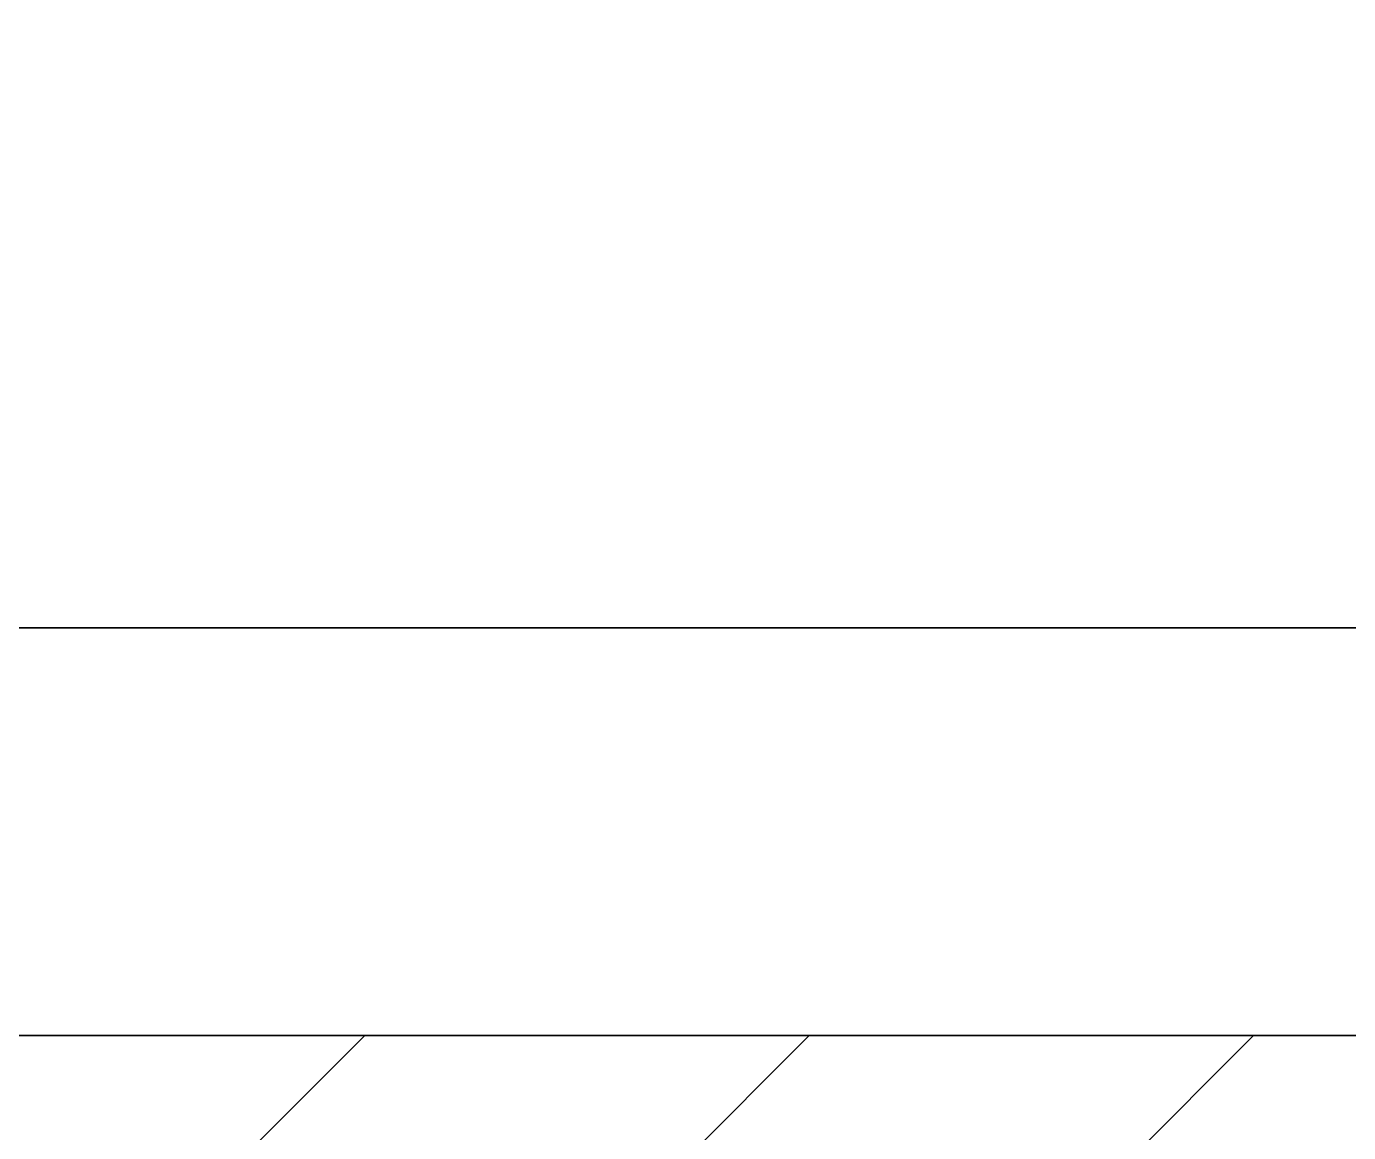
# Model space of a CAD drawing. Extents: x -12047294 to -5625356, y -1456591 to -622873.
# Drawn here: x -5748927 to -5748401, y -680637 to -680197 of the extents above; entities that cross this region are included whole.
import ezdxf

# ---------------------------------------------------------------- set-up
doc = ezdxf.new("R2010")
doc.units = 0
doc.header["$LTSCALE"] = 10
doc.header["$MEASUREMENT"] = 0
doc.layers.add('A-TEXTROOM-报建', color=210, linetype='Continuous')
doc.layers.add('M-DUCT', color=156, linetype='Continuous', lineweight=25)
doc.layers.add('M-W-EQUIP', color=156, linetype='Continuous', lineweight=35)

# ---------------------------------------------------------------- blocks, each defined once
blk = doc.blocks.new('300RT')
at = {"layer": 'M-W-EQUIP'}
for p, q in [((2671.96, 139.57, 0), (3973.77, 139.57, 0)), ((4842, 0), (0, 0))]:
    blk.add_line(p, q, dxfattribs=at)
blk = doc.blocks.new('A$C23335F82')
at = {"layer": 'M-DUCT'}
h = blk.add_hatch(dxfattribs=at)
h.set_pattern_fill('ANSI31', color=256, scale=1000, angle=90)
h.set_pattern_definition([(135, (-1037127.47, 3311883.54), (-88.3883476, -88.3883476), [])])
h.paths.add_polyline_path([(1000, -6450), (1000, -2150), (0, -2150), (0, -6450)])
h.paths.add_polyline_path([(-1800, -2150), (0, -2150), (0, 2150), (-1800, 2150)])
h.paths.add_polyline_path([(-2800, -6450), (-1800, -6450), (-1800, -2150), (-2800, -2150)])
blk.add_lwpolyline([(0, -6450), (0, -2150), (1000, -2150), (1000, -6450)], close=True, dxfattribs=at)
blk.add_lwpolyline([(0, -6450), (0, -2150), (1000, -2150), (1000, -6450)], close=True, dxfattribs=at)
at = {"layer": 'M-W-EQUIP', "extrusion": (0, 0, -1), "xscale": 0.8880627839735646, "yscale": 1.161290322580645, "zscale": -1, "rotation": 270}
blk.add_blockref('300RT', (0, -2150), dxfattribs=at)
blk = doc.blocks.new('A$C50D712EB')
at = {"layer": 'M-W-EQUIP', "rotation": 270}
blk.add_blockref('A$C23335F82', (15606, -3202), dxfattribs=at)

msp = doc.modelspace()

# ---------------------------------------------------------------- hatches: boundary and pattern name
at = {"layer": 'A-TEXTROOM-报建'}
h = msp.add_hatch(dxfattribs=at)
h.set_pattern_fill('ANSI31', color=156, scale=300)
h.set_pattern_definition([(45, (6459.6, 7e-09), (-336.759605, 336.759605), [])])
edge = h.paths.add_edge_path(flags=16)
edge.add_arc((-5789890.13, -733372.85), 19800.26, 180.000017, 210.331824)
edge.add_line((-5806980.04, -743372.13), (-5798690.91, -743374.96))
edge.add_arc((-5798679.07, -768353.96), 24979, 71.829588, 90.02715, ccw=False)
edge.add_arc((-5798679.07, -768353.96), 24979, 46.406362, 71.829588, ccw=False)
edge.add_arc((-5761511.42, -729209.43), 29000, 226.550729, 235.723444)
edge.add_line((-5777843.87, -753172.97), (-5734626.49, -753172.36))
edge.add_line((-5734626.49, -753172.36), (-5734626.64, -742572.99))
edge.add_line((-5734626.64, -742572.99), (-5724090.31, -742573.23))
edge.add_line((-5724090.31, -742573.23), (-5724090.31, -706872.96))
edge.add_line((-5724090.31, -706872.96), (-5715090.37, -706872.96))
edge.add_line((-5715090.37, -706872.96), (-5715090.37, -697848.88))
edge.add_arc((-5806750.56, -701974.82), 91753, 2.5773378, 4.9633211)
edge.add_arc((-5757072.82, -697881.76), 41908, 5.264521, 17.986102)
edge.add_arc((-5817479.26, -718426.12), 105710, 18.4672514, 21.4371853)
edge.add_arc((-5747881.98, -689052.2), 30252, 17.826219, 40.559048)
edge.add_arc((-5746701.1, -686704.33), 27846.71, 38.468297, 72.820754)
edge.add_arc((-5793741.7, -821555.82), 170652.45, 71.1042, 72.7569779)
edge.add_line((-5743156, -658573.16), (-5782091.31, -658573.16))
edge.add_line((-5782091.31, -658573.16), (-5782091.31, -664172.85))
edge.add_line((-5782091.31, -664172.85), (-5804290.41, -664172.85))
edge.add_line((-5804290.41, -664172.85), (-5804290.41, -680572.77))
edge.add_line((-5804290.41, -680572.77), (-5809690.41, -680572.77))
edge.add_line((-5809690.41, -680572.77), (-5809690.39, -733372.86))
h.paths.add_polyline_path([(-5821993.28, -644043.68), (-5678940.27, -644043.68), (-5678940.27, -767193.68), (-5821993.28, -767193.68)])

# ---------------------------------------------------------------- block references
msp.add_blockref('A$C50D712EB', (-5759457.66, -677396.43))

doc.saveas('drawing.dxf')
